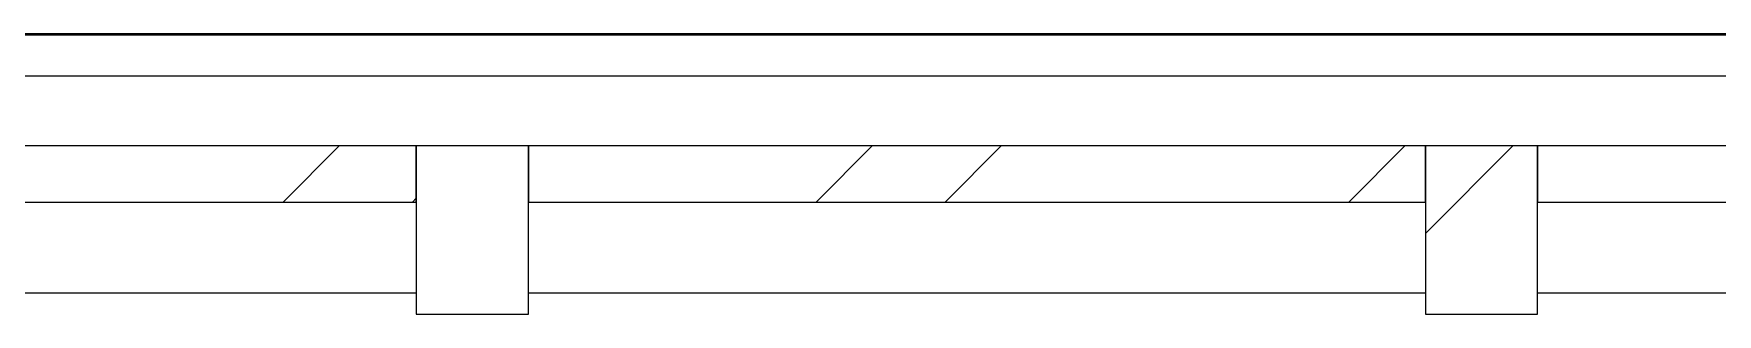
# Model space of a CAD drawing. Header units: inches. Extents: x -449 to 330, y -482 to 598.
# Drawn here: x 61.9 to 121.9, y 580 to 590 of the extents above; entities that cross this region are included whole.
import ezdxf

# ---------------------------------------------------------------- set-up
doc = ezdxf.new("R2010")
doc.units = ezdxf.units.IN
doc.header["$MEASUREMENT"] = 0
for name, color, linetype, lineweight in [('A-FLOR', 192, 'Continuous', 13), ('A-GENM', 13, 'Continuous', 9), ('A-GLAZ-CWMG', 51, 'Continuous', 9)]:
    doc.layers.add(name, color=color, linetype=linetype, lineweight=lineweight)
pattern_1 = [(45, (0, 0), (-9.50352, 9.50352), []), (45, (0, 14.4), (-9.5035, 9.5035), [])]

# ---------------------------------------------------------------- blocks, each defined once
blk = doc.blocks.new('Rectangular Mullion - 2_ x 2_ Tube Support-V112-Test Fit - Second Floor Plan')
at = {"layer": 'A-GLAZ-CWMG'}
h = blk.add_hatch(dxfattribs=at)
h.set_pattern_fill('FP_28', color=256, style=0, pattern_type=2)
h.set_pattern_definition(pattern_1)
h.paths.add_polyline_path([(147.177, 583.956), (147.513, 583.956), (147.513, 585.956), (115.513, 585.956), (115.513, 583.956), (143.168, 583.956)], flags=0)
for p, q in [((115.513, 585.956), (115.513, 583.956)), ((147.513, 585.956), (115.513, 585.956)), ((147.513, 583.956), (147.513, 585.956)), ((115.513, 583.956), (147.513, 583.956))]:
    blk.add_line(p, q, dxfattribs=at)
blk = doc.blocks.new('Rectangular Mullion - 2_ x 2_ Tube Support-V113-Test Fit - Second Floor Plan')
at = {"layer": 'A-GLAZ-CWMG'}
h = blk.add_hatch(dxfattribs=at)
h.set_pattern_fill('FP_27', color=256, style=0, pattern_type=2)
h.set_pattern_definition(pattern_1)
h.paths.add_polyline_path([(81.279, 583.956), (111.513, 583.956), (111.513, 585.956), (79.513, 585.956), (79.513, 583.956)], flags=0)
for p, q in [((79.513, 585.956), (79.513, 583.956)), ((111.513, 585.956), (79.513, 585.956)), ((111.513, 583.956), (111.513, 585.956)), ((79.513, 583.956), (111.513, 583.956))]:
    blk.add_line(p, q, dxfattribs=at)
blk = doc.blocks.new('Rectangular Mullion - 2_ x 2_ Tube Support-V114-Test Fit - Second Floor Plan')
at = {"layer": 'A-GLAZ-CWMG'}
h = blk.add_hatch(dxfattribs=at)
h.set_pattern_fill('FP_27', color=256, style=0, pattern_type=2)
h.set_pattern_definition(pattern_1)
h.paths.add_polyline_path([(63.108, 583.956), (75.513, 583.956), (75.513, 585.956), (45.513, 585.956), (45.513, 583.956)], flags=0)
for p, q in [((45.513, 585.956), (45.513, 583.956)), ((75.513, 585.956), (45.513, 585.956)), ((75.513, 583.956), (75.513, 585.956)), ((45.513, 583.956), (75.513, 583.956))]:
    blk.add_line(p, q, dxfattribs=at)
blk = doc.blocks.new('Rectangular Mullion - 6_ x 4_  Tube Support-V120-Test Fit - Second Floor Plan')
at = {"layer": 'A-GLAZ-CWMG'}
h = blk.add_hatch(dxfattribs=at)
h.set_pattern_fill('FP_68', color=256, style=0, pattern_type=2)
h.set_pattern_definition([(135, (113.513, -587.956), (-9.50352, -9.50352), []), (135, (113.513, -573.556), (-9.5035, -9.5035), [])])
h.paths.add_polyline_path([(-2, -8), (-2, -2), (2, -2), (2, -8)], flags=0)
for p, q in [((-2, -2), (2, -2)), ((-2, -8), (-2, -2)), ((2, -2), (2, -8)), ((2, -8), (-2, -8))]:
    blk.add_line(p, q, dxfattribs=at)
blk = doc.blocks.new('Rectangular Mullion - 6_ x 4_  Tube Support-V121-Test Fit - Second Floor Plan')
at = {"layer": 'A-GLAZ-CWMG'}
h = blk.add_hatch(dxfattribs=at)
h.set_pattern_fill('FP_69', color=256, style=0, pattern_type=2)
h.set_pattern_definition([(135, (77.513, -587.956), (-9.5035, -9.5035), []), (135, (77.513, -573.556), (-9.5035, -9.5035), [])])
h.paths.add_polyline_path([(-2, -8), (-2, -2), (2, -2), (2, -8)], flags=0)
for p, q in [((-2, -2), (2, -2)), ((-2, -8), (-2, -2)), ((2, -2), (2, -8)), ((2, -8), (-2, -8))]:
    blk.add_line(p, q, dxfattribs=at)
blk = doc.blocks.new('Corrugated Wall Panel - Corrugated Wall Panel-1604849-Test Fit - Second Floor Plan')
at = {"layer": 'A-GENM'}
for p, q in [((311.844, 589.956), (41.513, 589.956)), ((41.513, 589.917), (311.844, 589.917)), ((41.513, 588.457), (291.688, 588.457))]:
    blk.add_line(p, q, dxfattribs=at)
blk = doc.blocks.new('Hecht_PAD_AA-Arch_detached_rvt-1-Test Fit - Second Floor Plan')
for name in ['Corrugated Wall Panel - Corrugated Wall Panel-1604849-Test Fit - Second Floor Plan', 'Rectangular Mullion - 2_ x 2_ Tube Support-V114-Test Fit - Second Floor Plan', 'Rectangular Mullion - 2_ x 2_ Tube Support-V113-Test Fit - Second Floor Plan', 'Rectangular Mullion - 2_ x 2_ Tube Support-V112-Test Fit - Second Floor Plan']:
    blk.add_blockref(name, (0, 0))
at = {"extrusion": (0, 0, -1)}
for name, p in [('Rectangular Mullion - 6_ x 4_  Tube Support-V121-Test Fit - Second Floor Plan', (-77.513, 587.956)), ('Rectangular Mullion - 6_ x 4_  Tube Support-V120-Test Fit - Second Floor Plan', (-113.513, 587.956))]:
    blk.add_blockref(name, p, dxfattribs=at)

msp = doc.modelspace()

# ---------------------------------------------------------------- linework, layer by layer
at = {"layer": 'A-FLOR'}
for p, q in [((75.513, 580.706), (45.513, 580.706)), ((111.513, 580.706), (79.513, 580.706)), ((143.763, 580.706), (115.513, 580.706))]:
    msp.add_line(p, q, dxfattribs=at)

# ---------------------------------------------------------------- block references
msp.add_blockref('Hecht_PAD_AA-Arch_detached_rvt-1-Test Fit - Second Floor Plan', (0, 0))

doc.saveas('drawing.dxf')
